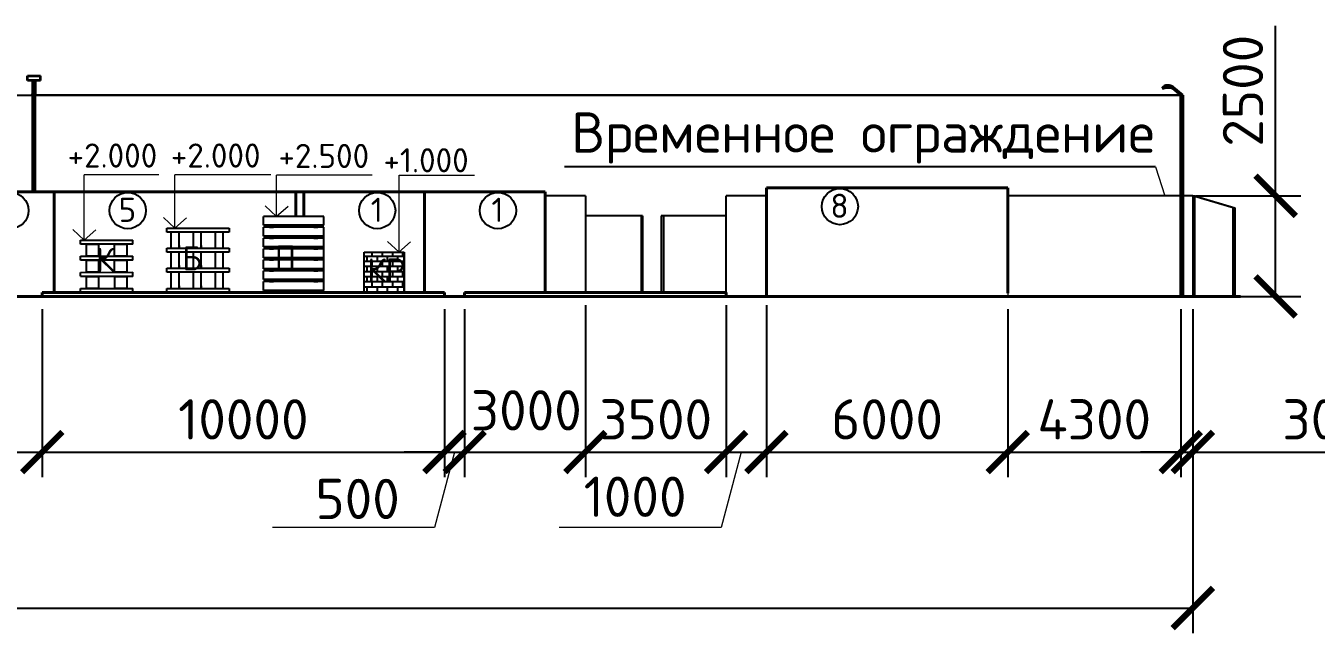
# Model space of a CAD drawing. Header units: millimetres. Extents: x -782 to 10910, y 3841 to 13237.
# Drawn here: x 8907.7 to 8971.9, y 6679.4 to 6709.6 of the extents above; entities that cross this region are included whole.
import ezdxf

# ---------------------------------------------------------------- set-up
doc = ezdxf.new("R2010")
doc.units = ezdxf.units.MM
doc.layers.add('1', color=7, linetype='Continuous')
doc.layers.add('Оbводка', color=1, linetype='Continuous', lineweight=90)
doc.styles.add('2.5', font='isocpeur.ttf', dxfattribs={"height": 2})
doc.styles.add('Isocpeur', font='isocpeur.ttf')
doc.dimstyles.new('М500 стройгенп', dxfattribs={"dimtxt": 2, "dimasz": 2, "dimexe": 1.25, "dimexo": 0.625, "dimtad": 1, "dimlfac": 500, "dimtxsty": '2.5', "dimblk": 'ARCHTICK', "dimcen": 2.5, "dimadec": 0, "dimazin": 0, "dimtfac": 1, "dimtmove": 0, "dimatfit": 3, "dimfxl": 1, "dimarcsym": 0})

# ---------------------------------------------------------------- blocks, each defined once
blk = doc.blocks.new('_ArchTick')
at = {"color": 0, "linetype": 'ByBlock', "const_width": 0.15}
blk.add_lwpolyline([(-0.5, -0.5), (0.5, 0.5)], dxfattribs=at)
blk = doc.blocks.new('*D246')
at = {"color": 0, "lineweight": -2, "transparency": 16777216}
for p, q in [((8905.323, 6695.476), (8905.323, 6687.118)), ((8908.523, 6695.476), (8908.523, 6687.118)), ((8905.323, 6688.368), (8908.523, 6688.368))]:
    blk.add_line(p, q, dxfattribs=at)
at = {"layer": 'Defpoints', "color": 0, "lineweight": 25, "transparency": 16777216}
for p in [(8905.323, 6696.101), (8908.523, 6696.101), (8908.523, 6688.368)]:
    blk.add_point(p, dxfattribs=at)
at = {"color": 0, "lineweight": -2, "transparency": 16777216, "xscale": 2, "yscale": 2, "zscale": 2, "rotation": 180}
blk.add_blockref('_ArchTick', (8905.323, 6688.368), dxfattribs=at)
at = {"color": 0, "lineweight": -2, "transparency": 16777216, "xscale": 2, "yscale": 2, "zscale": 2}
blk.add_blockref('_ArchTick', (8908.523, 6688.368), dxfattribs=at)
at = {"color": 0, "lineweight": 20, "transparency": 16777216, "insert": (8901.565, 6686.098), "char_height": 2, "attachment_point": 5, "style": '2.5'}
blk.add_mtext('1600', dxfattribs=at)
blk = doc.blocks.new('*D247')
at = {"color": 0, "lineweight": -2, "transparency": 16777216}
for p, q in [((8908.523, 6695.476), (8908.523, 6687.118)), ((8928.523, 6695.476), (8928.523, 6687.118)), ((8908.523, 6688.368), (8928.523, 6688.368))]:
    blk.add_line(p, q, dxfattribs=at)
at = {"layer": 'Defpoints', "color": 0, "lineweight": 25, "transparency": 16777216}
for p in [(8908.523, 6696.101), (8928.523, 6696.101), (8928.523, 6688.368)]:
    blk.add_point(p, dxfattribs=at)
at = {"color": 0, "lineweight": -2, "transparency": 16777216, "xscale": 2, "yscale": 2, "zscale": 2, "rotation": 180}
blk.add_blockref('_ArchTick', (8908.523, 6688.368), dxfattribs=at)
at = {"color": 0, "lineweight": -2, "transparency": 16777216, "xscale": 2, "yscale": 2, "zscale": 2}
blk.add_blockref('_ArchTick', (8928.523, 6688.368), dxfattribs=at)
at = {"color": 0, "lineweight": 20, "transparency": 16777216, "insert": (8918.523, 6689.993), "char_height": 2, "attachment_point": 5, "style": '2.5'}
blk.add_mtext('10000', dxfattribs=at)
blk = doc.blocks.new('*D248')
at = {"color": 0, "lineweight": -2, "transparency": 16777216}
for p, q in [((8928.523, 6695.476), (8928.523, 6687.118)), ((8929.523, 6695.476), (8929.523, 6687.118)), ((8928.523, 6688.368), (8926.523, 6688.368)), ((8928.523, 6688.368), (8929.523, 6688.368)), ((8929.523, 6688.368), (8931.523, 6688.368))]:
    blk.add_line(p, q, dxfattribs=at)
at = {"layer": 'Defpoints', "color": 0, "lineweight": 25, "transparency": 16777216}
for p in [(8928.523, 6696.101), (8929.523, 6696.101), (8929.523, 6688.368)]:
    blk.add_point(p, dxfattribs=at)
at = {"color": 0, "lineweight": -2, "transparency": 16777216, "xscale": 2, "yscale": 2, "zscale": 2}
blk.add_blockref('_ArchTick', (8928.523, 6688.368), dxfattribs=at)
at = {"color": 0, "lineweight": -2, "transparency": 16777216, "xscale": 2, "yscale": 2, "zscale": 2, "rotation": 180}
blk.add_blockref('_ArchTick', (8929.523, 6688.368), dxfattribs=at)
at = {"color": 0, "lineweight": 20, "transparency": 16777216, "insert": (8924.201, 6686.039), "char_height": 2, "attachment_point": 5, "style": '2.5'}
blk.add_mtext('500', dxfattribs=at)
blk = doc.blocks.new('*D249')
at = {"color": 0, "lineweight": -2, "transparency": 16777216}
for p, q in [((8929.523, 6695.476), (8929.523, 6687.118)), ((8935.523, 6695.676), (8935.523, 6687.118)), ((8929.523, 6688.368), (8935.523, 6688.368))]:
    blk.add_line(p, q, dxfattribs=at)
at = {"layer": 'Defpoints', "color": 0, "lineweight": 25, "transparency": 16777216}
for p in [(8929.523, 6696.101), (8935.523, 6696.301), (8935.523, 6688.368)]:
    blk.add_point(p, dxfattribs=at)
at = {"color": 0, "lineweight": -2, "transparency": 16777216, "xscale": 2, "yscale": 2, "zscale": 2, "rotation": 180}
blk.add_blockref('_ArchTick', (8929.523, 6688.368), dxfattribs=at)
at = {"color": 0, "lineweight": -2, "transparency": 16777216, "xscale": 2, "yscale": 2, "zscale": 2}
blk.add_blockref('_ArchTick', (8935.523, 6688.368), dxfattribs=at)
at = {"color": 0, "lineweight": 20, "transparency": 16777216, "insert": (8932.586, 6690.442), "char_height": 2, "attachment_point": 5, "style": '2.5'}
blk.add_mtext('3000', dxfattribs=at)
blk = doc.blocks.new('*D250')
at = {"color": 0, "lineweight": -2, "transparency": 16777216}
for p, q in [((8935.523, 6695.676), (8935.523, 6687.118)), ((8942.523, 6695.676), (8942.523, 6687.118)), ((8935.523, 6688.368), (8942.523, 6688.368))]:
    blk.add_line(p, q, dxfattribs=at)
at = {"layer": 'Defpoints', "color": 0, "lineweight": 25, "transparency": 16777216}
for p in [(8935.523, 6696.301), (8942.523, 6696.301), (8942.523, 6688.368)]:
    blk.add_point(p, dxfattribs=at)
at = {"color": 0, "lineweight": -2, "transparency": 16777216, "xscale": 2, "yscale": 2, "zscale": 2, "rotation": 180}
blk.add_blockref('_ArchTick', (8935.523, 6688.368), dxfattribs=at)
at = {"color": 0, "lineweight": -2, "transparency": 16777216, "xscale": 2, "yscale": 2, "zscale": 2}
blk.add_blockref('_ArchTick', (8942.523, 6688.368), dxfattribs=at)
at = {"color": 0, "lineweight": 20, "transparency": 16777216, "insert": (8939.023, 6689.993), "char_height": 2, "attachment_point": 5, "style": '2.5'}
blk.add_mtext('3500', dxfattribs=at)
blk = doc.blocks.new('*D251')
at = {"color": 0, "lineweight": -2, "transparency": 16777216}
for p, q in [((8942.523, 6695.676), (8942.523, 6687.118)), ((8944.523, 6695.676), (8944.523, 6687.118)), ((8942.523, 6688.368), (8944.523, 6688.368))]:
    blk.add_line(p, q, dxfattribs=at)
at = {"layer": 'Defpoints', "color": 0, "lineweight": 25, "transparency": 16777216}
for p in [(8942.523, 6696.301), (8944.523, 6696.301), (8944.523, 6688.368)]:
    blk.add_point(p, dxfattribs=at)
at = {"color": 0, "lineweight": -2, "transparency": 16777216, "xscale": 2, "yscale": 2, "zscale": 2, "rotation": 180}
blk.add_blockref('_ArchTick', (8942.523, 6688.368), dxfattribs=at)
at = {"color": 0, "lineweight": -2, "transparency": 16777216, "xscale": 2, "yscale": 2, "zscale": 2}
blk.add_blockref('_ArchTick', (8944.523, 6688.368), dxfattribs=at)
at = {"color": 0, "lineweight": 20, "transparency": 16777216, "insert": (8937.997, 6686.147), "char_height": 2, "attachment_point": 5, "style": '2.5'}
blk.add_mtext('1000', dxfattribs=at)
blk = doc.blocks.new('*D252')
at = {"color": 0, "lineweight": -2, "transparency": 16777216}
for p, q in [((8944.523, 6695.476), (8944.523, 6687.118)), ((8956.523, 6695.476), (8956.523, 6687.118)), ((8944.523, 6688.368), (8956.523, 6688.368))]:
    blk.add_line(p, q, dxfattribs=at)
at = {"layer": 'Defpoints', "color": 0, "lineweight": 25, "transparency": 16777216}
for p in [(8944.523, 6696.101), (8956.523, 6696.101), (8956.523, 6688.368)]:
    blk.add_point(p, dxfattribs=at)
at = {"color": 0, "lineweight": -2, "transparency": 16777216, "xscale": 2, "yscale": 2, "zscale": 2, "rotation": 180}
blk.add_blockref('_ArchTick', (8944.523, 6688.368), dxfattribs=at)
at = {"color": 0, "lineweight": -2, "transparency": 16777216, "xscale": 2, "yscale": 2, "zscale": 2}
blk.add_blockref('_ArchTick', (8956.523, 6688.368), dxfattribs=at)
at = {"color": 0, "lineweight": 20, "transparency": 16777216, "insert": (8950.523, 6689.993), "char_height": 2, "attachment_point": 5, "style": '2.5'}
blk.add_mtext('6000', dxfattribs=at)
blk = doc.blocks.new('*D253')
at = {"color": 0, "lineweight": -2, "transparency": 16777216}
for p, q in [((8956.523, 6695.476), (8956.523, 6687.118)), ((8965.123, 6695.476), (8965.123, 6687.118)), ((8956.523, 6688.368), (8965.123, 6688.368))]:
    blk.add_line(p, q, dxfattribs=at)
at = {"layer": 'Defpoints', "color": 0, "lineweight": 25, "transparency": 16777216}
for p in [(8956.523, 6696.101), (8965.123, 6696.101), (8965.123, 6688.368)]:
    blk.add_point(p, dxfattribs=at)
at = {"color": 0, "lineweight": -2, "transparency": 16777216, "xscale": 2, "yscale": 2, "zscale": 2, "rotation": 180}
blk.add_blockref('_ArchTick', (8956.523, 6688.368), dxfattribs=at)
at = {"color": 0, "lineweight": -2, "transparency": 16777216, "xscale": 2, "yscale": 2, "zscale": 2}
blk.add_blockref('_ArchTick', (8965.123, 6688.368), dxfattribs=at)
at = {"color": 0, "lineweight": 20, "transparency": 16777216, "insert": (8960.823, 6689.993), "char_height": 2, "attachment_point": 5, "style": '2.5'}
blk.add_mtext('4300', dxfattribs=at)
blk = doc.blocks.new('*D228')
at = {"color": 0, "lineweight": -2, "transparency": 16777216}
for p, q in [((8965.123, 6695.476), (8965.123, 6687.118)), ((8965.723, 6695.476), (8965.723, 6687.118)), ((8965.123, 6688.368), (8963.123, 6688.368)), ((8965.123, 6688.368), (8965.723, 6688.368)), ((8965.723, 6688.368), (8974.773, 6688.368))]:
    blk.add_line(p, q, dxfattribs=at)
at = {"layer": 'Defpoints', "color": 0, "lineweight": 25, "transparency": 16777216}
for p in [(8965.123, 6696.101), (8965.723, 6696.101), (8965.723, 6688.368)]:
    blk.add_point(p, dxfattribs=at)
at = {"color": 0, "lineweight": -2, "transparency": 16777216, "xscale": 2, "yscale": 2, "zscale": 2}
blk.add_blockref('_ArchTick', (8965.123, 6688.368), dxfattribs=at)
at = {"color": 0, "lineweight": -2, "transparency": 16777216, "xscale": 2, "yscale": 2, "zscale": 2, "rotation": 180}
blk.add_blockref('_ArchTick', (8965.723, 6688.368), dxfattribs=at)
at = {"color": 0, "lineweight": 20, "transparency": 16777216, "insert": (8972.248, 6689.993), "char_height": 2, "attachment_point": 5, "style": '2.5'}
blk.add_mtext('300', dxfattribs=at)
blk = doc.blocks.new('*D229')
at = {"color": 0, "lineweight": -2, "transparency": 16777216}
for p, q in [((8697.203, 6695.476), (8697.203, 6679.367)), ((8965.723, 6695.476), (8965.723, 6679.367)), ((8697.203, 6680.617), (8965.723, 6680.617))]:
    blk.add_line(p, q, dxfattribs=at)
at = {"layer": 'Defpoints', "color": 0, "lineweight": 25, "transparency": 16777216}
for p in [(8697.203, 6696.101), (8965.723, 6696.101), (8965.723, 6680.617)]:
    blk.add_point(p, dxfattribs=at)
at = {"color": 0, "lineweight": -2, "transparency": 16777216, "xscale": 2, "yscale": 2, "zscale": 2, "rotation": 180}
blk.add_blockref('_ArchTick', (8697.203, 6680.617), dxfattribs=at)
at = {"color": 0, "lineweight": -2, "transparency": 16777216, "xscale": 2, "yscale": 2, "zscale": 2}
blk.add_blockref('_ArchTick', (8965.723, 6680.617), dxfattribs=at)
at = {"color": 0, "lineweight": 20, "transparency": 16777216, "insert": (8830.463, 6682.242), "char_height": 2, "attachment_point": 5, "style": '2.5'}
blk.add_mtext('136000', dxfattribs=at)
blk = doc.blocks.new('*D255')
at = {"color": 0, "lineweight": -2, "transparency": 16777216}
for p, q in [((8969.839, 6701.101), (8969.839, 6709.551)), ((8965.848, 6701.101), (8971.089, 6701.101)), ((8969.839, 6696.101), (8969.839, 6701.101)), ((8965.848, 6696.101), (8971.089, 6696.101))]:
    blk.add_line(p, q, dxfattribs=at)
at = {"layer": 'Defpoints', "color": 0, "lineweight": 25, "transparency": 16777216}
for p in [(8965.223, 6701.101), (8965.223, 6696.101), (8969.839, 6696.101)]:
    blk.add_point(p, dxfattribs=at)
at = {"color": 0, "lineweight": -2, "transparency": 16777216, "xscale": 2, "yscale": 2, "zscale": 2}
for p, rotation in [((8969.839, 6701.101), 90), ((8969.839, 6696.101), 270)]:
    blk.add_blockref('_ArchTick', p, dxfattribs=dict(at, rotation=rotation))
at = {"color": 0, "lineweight": 20, "transparency": 16777216, "insert": (8968.214, 6706.326), "char_height": 2, "attachment_point": 5, "rotation": 90, "style": '2.5'}
blk.add_mtext('2500', dxfattribs=at)

msp = doc.modelspace()

# ---------------------------------------------------------------- hatches: boundary and pattern name
at = {"lineweight": 25, "ltscale": 0.5}
h = msp.add_hatch(dxfattribs=at)
h.set_pattern_fill('BRICK', color=256, scale=0.04)
h.set_pattern_definition([(0, (6485.51544, 3840.0981), (0, 0.254), []), (90, (6485.51544, 3840.0981), (-0.508, 3e-17), [0.254, -0.254]), (90, (6485.76944, 3840.0981), (-0.508, 3e-17), [-0.254, 0.254])])
h.paths.add_polyline_path([(8926.52296, 6698.300825), (8924.52296, 6698.300825), (8924.52296, 6696.300825), (8926.52296, 6696.300825)])

# ---------------------------------------------------------------- linework, layer by layer
at = {"lineweight": 35}
for p, q in [((8907.78692, 6706.830581), (8907.78692, 6707.059464)), ((8907.78692, 6707.059464), (8908.436919, 6707.058493)), ((8908.036919, 6706.831552), (8907.78692, 6706.831066)), ((8908.436919, 6706.830954), (8908.036919, 6706.831552)), ((8908.036919, 6706.831552), (8908.038338, 6706.100825)), ((8908.186919, 6706.100825), (8908.186919, 6706.831552)), ((8908.436919, 6706.82961), (8908.436919, 6707.058493)), ((8908.2311, 6706.100825), (8907.9811, 6706.100825)), ((8908.2311, 6706.100825), (8907.9811, 6706.100825))]:
    msp.add_line(p, q, dxfattribs=at)
at = {"color": 0, "linetype": 'Continuous', "lineweight": 40}
for p, q in [((8964.747777, 6706.483838), (8964.718462, 6706.448539)), ((8965.137158, 6706.100825), (8964.72216, 6706.445468)), ((8965.211449, 6706.100825), (8964.747777, 6706.483838)), ((8965.2311, 6706.100825), (8965.1061, 6706.100825))]:
    msp.add_line(p, q, dxfattribs=at)
at = {"lineweight": 25}
for p, q in [((8868.52296, 6706.100825), (8965.137158, 6706.100825)), ((8965.1061, 6706.100825), (8908.1061, 6706.100825)), ((8963.872647, 6702.542554), (8934.493221, 6702.542554)), ((8935.52296, 6701.100825), (8933.52296, 6701.100825)), ((8935.52296, 6701.100825), (8935.52296, 6696.300825)), ((8944.52296, 6701.100825), (8942.52296, 6701.100825)), ((8943.531713, 6701.100825), (8942.52296, 6701.100825)), ((8942.52296, 6696.300825), (8942.52296, 6701.100825)), ((8965.72296, 6701.100825), (8956.52296, 6701.100825)), ((8965.72296, 6701.100825), (8965.72296, 6696.100825)), ((8965.82296, 6696.100825), (8965.82296, 6701.100825)), ((8967.72296, 6696.100825), (8967.72296, 6700.530825)), ((8967.82296, 6696.100825), (8967.82296, 6700.500825)), ((8922.52296, 6700.080825), (8919.52296, 6700.080825)), ((8919.52296, 6699.640825), (8919.52296, 6700.080825)), ((8922.52296, 6699.640825), (8922.52296, 6700.080825)), ((8938.364106, 6700.100825), (8935.52296, 6700.100825)), ((8938.290463, 6700.100825), (8938.290463, 6696.300825)), ((8938.364106, 6700.100825), (8938.364106, 6696.300825)), ((8942.52296, 6700.100825), (8939.292183, 6700.100825)), ((8939.292183, 6700.100825), (8939.292183, 6696.300825)), ((8939.405996, 6700.100825), (8939.405996, 6696.300825)), ((8942.52296, 6696.100825), (8942.52296, 6700.100825)), ((8914.72296, 6699.500825), (8917.82296, 6699.500825)), ((8914.72296, 6699.300825), (8914.72296, 6699.500825)), ((8914.92296, 6699.300825), (8914.72296, 6699.300825)), ((8915.32296, 6699.300825), (8914.92296, 6699.300825)), ((8914.92296, 6699.300825), (8914.92296, 6698.500825)), ((8917.82296, 6699.300825), (8914.92296, 6699.300825)), ((8915.32296, 6698.500825), (8915.32296, 6699.300825)), ((8916.02296, 6699.500825), (8916.42296, 6699.500825)), ((8916.42296, 6699.300825), (8916.02296, 6699.300825)), ((8916.02296, 6699.300825), (8916.02296, 6698.500825)), ((8916.42296, 6698.500825), (8916.42296, 6699.300825)), ((8917.52296, 6699.300825), (8917.12296, 6699.300825)), ((8917.12296, 6699.300825), (8917.12296, 6698.500825)), ((8917.52296, 6698.500825), (8917.52296, 6699.300825)), ((8917.82296, 6699.500825), (8917.82296, 6699.300825)), ((8922.52296, 6699.640825), (8919.52296, 6699.640825)), ((8922.52296, 6699.540825), (8919.52296, 6699.540825)), ((8919.52296, 6699.100825), (8919.52296, 6699.540825)), ((8922.52296, 6699.100825), (8919.52296, 6699.100825)), ((8920.02296, 6699.640825), (8919.82296, 6699.640825)), ((8919.82296, 6699.640825), (8919.82296, 6699.540825)), ((8919.82296, 6699.540825), (8920.02296, 6699.540825)), ((8920.02296, 6699.100825), (8919.82296, 6699.100825)), ((8919.82296, 6699.100825), (8919.82296, 6699.000825)), ((8920.02296, 6699.540825), (8920.02296, 6699.640825)), ((8920.02296, 6699.000825), (8920.02296, 6699.100825)), ((8922.22296, 6699.640825), (8922.02296, 6699.640825)), ((8922.02296, 6699.640825), (8922.02296, 6699.540825)), ((8922.02296, 6699.540825), (8922.22296, 6699.540825)), ((8922.22296, 6699.100825), (8922.02296, 6699.100825)), ((8922.02296, 6699.100825), (8922.02296, 6699.000825)), ((8922.22296, 6699.540825), (8922.22296, 6699.640825)), ((8922.22296, 6699.000825), (8922.22296, 6699.100825)), ((8922.52296, 6699.100825), (8922.52296, 6699.540825)), ((8922.52296, 6696.400825), (8922.52296, 6699.410463)), ((8910.422612, 6698.897791), (8913.02296, 6698.900509)), ((8910.422612, 6698.701136), (8910.422612, 6698.897791)), ((8910.423483, 6698.700823), (8910.422805, 6698.700823)), ((8913.02296, 6698.700823), (8910.423483, 6698.700823)), ((8910.723483, 6698.100823), (8910.723483, 6698.700823)), ((8910.723483, 6698.700823), (8911.323483, 6698.700823)), ((8911.323483, 6698.700823), (8911.323483, 6698.100823)), ((8912.123483, 6698.100823), (8912.123483, 6698.700823)), ((8912.123483, 6698.700823), (8912.723483, 6698.700823)), ((8912.723483, 6698.700823), (8912.723483, 6698.100823)), ((8913.02296, 6698.700823), (8913.02296, 6698.900509)), ((8914.72296, 6698.500825), (8917.82296, 6698.500825)), ((8914.72296, 6698.300825), (8914.72296, 6698.500825)), ((8914.72296, 6698.500825), (8917.82296, 6698.500825)), ((8914.92296, 6698.500825), (8915.32296, 6698.500825)), ((8914.92296, 6698.500825), (8915.32296, 6698.500825)), ((8915.32296, 6698.634616), (8915.32296, 6698.500825)), ((8916.02296, 6698.500825), (8916.42296, 6698.500825)), ((8916.02296, 6698.500825), (8916.42296, 6698.500825)), ((8916.42296, 6698.634616), (8916.42296, 6698.500825)), ((8917.12296, 6698.500825), (8917.52296, 6698.500825)), ((8917.82296, 6698.500825), (8917.82296, 6698.300825)), ((8922.52296, 6699.000825), (8919.52296, 6699.000825)), ((8919.52296, 6698.560825), (8919.52296, 6699.000825)), ((8922.52296, 6698.560825), (8919.52296, 6698.560825)), ((8922.52296, 6698.460825), (8919.52296, 6698.460825)), ((8919.52296, 6698.020825), (8919.52296, 6698.460825)), ((8919.82296, 6699.000825), (8920.02296, 6699.000825)), ((8920.02296, 6698.560825), (8919.82296, 6698.560825)), ((8919.82296, 6698.560825), (8919.82296, 6698.460825)), ((8919.82296, 6698.460825), (8920.02296, 6698.460825)), ((8920.02296, 6698.460825), (8920.02296, 6698.560825)), ((8922.02296, 6699.000825), (8922.22296, 6699.000825)), ((8922.22296, 6698.560825), (8922.02296, 6698.560825)), ((8922.02296, 6698.560825), (8922.02296, 6698.460825)), ((8922.02296, 6698.460825), (8922.22296, 6698.460825)), ((8922.22296, 6698.460825), (8922.22296, 6698.560825)), ((8922.52296, 6698.560825), (8922.52296, 6699.000825)), ((8922.52296, 6698.020825), (8922.52296, 6698.460825)), ((8910.423395, 6698.097824), (8913.023483, 6698.100823)), ((8910.423395, 6698.097792), (8913.02296, 6698.100509)), ((8910.423395, 6698.097792), (8910.423395, 6698.097824)), ((8910.423448, 6697.901137), (8910.423448, 6698.097792)), ((8910.424319, 6697.900824), (8910.423588, 6697.900824)), ((8913.02296, 6697.900824), (8910.424319, 6697.900824)), ((8911.323483, 6698.100823), (8910.723483, 6698.100823)), ((8910.724319, 6697.300824), (8910.724319, 6697.900824)), ((8910.724319, 6697.900824), (8911.324319, 6697.900824)), ((8911.324319, 6697.900824), (8911.324319, 6697.300824)), ((8912.723483, 6698.100823), (8912.123483, 6698.100823)), ((8912.124319, 6697.300824), (8912.124319, 6697.900824)), ((8912.124319, 6697.900824), (8912.724319, 6697.900824)), ((8912.724319, 6697.900824), (8912.724319, 6697.300824)), ((8913.02296, 6697.900824), (8913.02296, 6698.100823)), ((8914.92296, 6698.300825), (8914.72296, 6698.300825)), ((8915.32296, 6698.300825), (8914.92296, 6698.300825)), ((8914.92296, 6698.300825), (8914.92296, 6697.500825)), ((8917.82296, 6698.300825), (8914.92296, 6698.300825)), ((8915.32296, 6697.500825), (8915.32296, 6698.300825)), ((8916.42296, 6698.300825), (8916.02296, 6698.300825)), ((8916.02296, 6698.300825), (8916.02296, 6697.500825)), ((8916.42296, 6697.500825), (8916.42296, 6698.300825)), ((8917.52296, 6698.300825), (8917.12296, 6698.300825)), ((8917.12296, 6698.300825), (8917.12296, 6697.500825)), ((8917.52296, 6697.500825), (8917.52296, 6698.300825)), ((8922.52296, 6698.020825), (8919.52296, 6698.020825)), ((8922.52296, 6697.920825), (8919.52296, 6697.920825)), ((8919.52296, 6697.480825), (8919.52296, 6697.920825)), ((8920.02296, 6698.020825), (8919.82296, 6698.020825)), ((8919.82296, 6698.020825), (8919.82296, 6697.920825)), ((8919.82296, 6697.920825), (8920.02296, 6697.920825)), ((8920.02296, 6697.920825), (8920.02296, 6698.020825)), ((8922.22296, 6698.020825), (8922.02296, 6698.020825)), ((8922.02296, 6698.020825), (8922.02296, 6697.920825)), ((8922.02296, 6697.920825), (8922.22296, 6697.920825)), ((8922.22296, 6697.920825), (8922.22296, 6698.020825)), ((8922.52296, 6697.480825), (8922.52296, 6697.920825)), ((8924.52296, 6696.300825), (8924.52296, 6698.300825)), ((8924.52296, 6698.300825), (8926.52296, 6698.300825)), ((8926.52296, 6698.300825), (8926.52296, 6696.300825)), ((8926.52296, 6696.300825), (8926.52296, 6698.163589)), ((8910.424179, 6697.297825), (8913.024319, 6697.300824)), ((8910.424179, 6697.297793), (8913.02296, 6697.300509)), ((8910.424179, 6697.297793), (8910.424179, 6697.297825)), ((8910.424284, 6697.101138), (8910.424284, 6697.297793)), ((8911.324319, 6697.300824), (8910.724319, 6697.300824)), ((8912.724319, 6697.300824), (8912.124319, 6697.300824)), ((8913.02296, 6697.100825), (8913.02296, 6697.300822)), ((8914.72296, 6697.500825), (8917.82296, 6697.500825)), ((8914.72296, 6697.300825), (8914.72296, 6697.500825)), ((8914.72296, 6697.500825), (8917.82296, 6697.500825)), ((8914.92296, 6697.300825), (8914.72296, 6697.300825)), ((8914.92296, 6697.500825), (8915.32296, 6697.500825)), ((8914.92296, 6697.500825), (8915.32296, 6697.500825)), ((8915.32296, 6697.300825), (8914.92296, 6697.300825)), ((8914.92296, 6697.300825), (8914.92296, 6696.500825)), ((8917.82296, 6697.300825), (8914.92296, 6697.300825)), ((8915.32296, 6697.634616), (8915.32296, 6697.500825)), ((8915.32296, 6696.500825), (8915.32296, 6697.300825)), ((8916.02296, 6697.500825), (8916.42296, 6697.500825)), ((8916.02296, 6697.500825), (8916.42296, 6697.500825)), ((8916.42296, 6697.300825), (8916.02296, 6697.300825)), ((8916.02296, 6697.300825), (8916.02296, 6696.500825)), ((8916.42296, 6697.634616), (8916.42296, 6697.500825)), ((8916.42296, 6696.500825), (8916.42296, 6697.300825)), ((8917.12296, 6697.500825), (8917.52296, 6697.500825)), ((8917.52296, 6697.300825), (8917.12296, 6697.300825)), ((8917.12296, 6697.300825), (8917.12296, 6696.500825)), ((8917.52296, 6696.500825), (8917.52296, 6697.300825)), ((8917.82296, 6697.500825), (8917.82296, 6697.300825)), ((8922.52296, 6697.480825), (8919.52296, 6697.480825)), ((8922.52296, 6697.380825), (8919.52296, 6697.380825)), ((8919.52296, 6696.940825), (8919.52296, 6697.380825)), ((8920.02296, 6697.480825), (8919.82296, 6697.480825)), ((8919.82296, 6697.480825), (8919.82296, 6697.380825)), ((8919.82296, 6697.380825), (8920.02296, 6697.380825)), ((8920.02296, 6697.380825), (8920.02296, 6697.480825)), ((8922.22296, 6697.480825), (8922.02296, 6697.480825)), ((8922.02296, 6697.480825), (8922.02296, 6697.380825)), ((8922.02296, 6697.380825), (8922.22296, 6697.380825)), ((8922.22296, 6697.380825), (8922.22296, 6697.480825)), ((8922.52296, 6696.940825), (8922.52296, 6697.380825)), ((8910.425155, 6697.100825), (8910.424372, 6697.100825)), ((8913.02296, 6697.100825), (8910.425155, 6697.100825)), ((8910.725155, 6696.500825), (8910.725155, 6697.100825)), ((8910.725155, 6697.100825), (8911.325155, 6697.100825)), ((8911.325155, 6697.100825), (8911.325155, 6696.500825)), ((8912.125155, 6696.500825), (8912.125155, 6697.100825)), ((8912.125155, 6697.100825), (8912.725155, 6697.100825)), ((8912.725155, 6697.100825), (8912.725155, 6696.500825)), ((8915.32296, 6696.634616), (8915.32296, 6696.500825)), ((8916.42296, 6696.634616), (8916.42296, 6696.500825)), ((8922.52296, 6696.940825), (8919.52296, 6696.940825)), ((8922.52296, 6696.840825), (8919.52296, 6696.840825)), ((8919.52296, 6696.400825), (8919.52296, 6696.840825)), ((8920.02296, 6696.940825), (8919.82296, 6696.940825)), ((8919.82296, 6696.940825), (8919.82296, 6696.840825)), ((8919.82296, 6696.840825), (8920.02296, 6696.840825)), ((8920.02296, 6696.840825), (8920.02296, 6696.940825)), ((8922.22296, 6696.940825), (8922.02296, 6696.940825)), ((8922.02296, 6696.940825), (8922.02296, 6696.840825)), ((8922.02296, 6696.840825), (8922.22296, 6696.840825)), ((8922.22296, 6696.840825), (8922.22296, 6696.940825)), ((8922.52296, 6696.400825), (8922.52296, 6696.840825)), ((8910.424962, 6696.497826), (8913.025155, 6696.500825)), ((8910.425155, 6696.300825), (8910.424962, 6696.497826)), ((8913.02296, 6696.300825), (8910.425155, 6696.300825)), ((8911.325155, 6696.500825), (8910.725155, 6696.500825)), ((8912.725155, 6696.500825), (8912.125155, 6696.500825)), ((8913.02296, 6696.300825), (8913.02296, 6696.500822)), ((8914.72296, 6696.500825), (8917.82296, 6696.500825)), ((8914.72296, 6696.300825), (8914.72296, 6696.500825)), ((8914.92296, 6696.300825), (8914.72296, 6696.300825)), ((8914.92296, 6696.500825), (8915.32296, 6696.500825)), ((8917.82296, 6696.300825), (8914.92296, 6696.300825)), ((8916.02296, 6696.500825), (8916.42296, 6696.500825)), ((8917.12296, 6696.500825), (8917.52296, 6696.500825)), ((8917.82296, 6696.500825), (8917.82296, 6696.300825)), ((8922.52296, 6696.400825), (8919.52296, 6696.400825)), ((8920.02296, 6696.400825), (8919.82296, 6696.400825)), ((8919.82296, 6696.400825), (8919.82296, 6696.300825)), ((8919.82296, 6696.300825), (8920.02296, 6696.300825)), ((8920.02296, 6696.300825), (8920.02296, 6696.400825)), ((8922.22296, 6696.400825), (8922.02296, 6696.400825)), ((8922.02296, 6696.400825), (8922.02296, 6696.300825)), ((8922.02296, 6696.300825), (8922.22296, 6696.300825)), ((8922.22296, 6696.300825), (8922.22296, 6696.400825)), ((8926.52296, 6696.300825), (8924.52296, 6696.300825))]:
    msp.add_line(p, q, dxfattribs=at)
at = {"color": 0, "linetype": 'Continuous', "lineweight": 35}
msp.add_line((8908.2311, 6706.100825), (8907.9811, 6706.100825), dxfattribs=at)
at = {"lineweight": 40}
for p, q in [((8908.06046, 6706.100825), (8908.06046, 6701.300825)), ((8908.16046, 6701.300825), (8908.16046, 6706.100825)), ((8965.2311, 6706.100825), (8965.1061, 6706.100825)), ((8965.2311, 6706.100825), (8965.1061, 6706.100825)), ((8965.12296, 6706.100825), (8965.12296, 6696.100825)), ((8965.22296, 6696.100825), (8965.22296, 6706.100825)), ((8909.12296, 6701.300825), (8905.32296, 6701.300825)), ((8921.12296, 6701.300825), (8909.12296, 6701.300825)), ((8909.12296, 6701.300825), (8909.12296, 6696.300825)), ((8921.52296, 6701.300825), (8915.52296, 6701.300825)), ((8921.12296, 6700.080825), (8921.12296, 6701.300825)), ((8927.52296, 6701.300825), (8921.52296, 6701.300825)), ((8921.52296, 6701.300825), (8921.52296, 6700.080825)), ((8921.52296, 6700.080825), (8921.52296, 6701.300825)), ((8933.52296, 6701.300825), (8927.52296, 6701.300825)), ((8927.52296, 6701.300825), (8927.52296, 6696.300825)), ((8927.52296, 6696.300825), (8927.52296, 6701.300825)), ((8933.52296, 6696.300825), (8933.52296, 6701.300825)), ((8944.52296, 6696.100825), (8944.52296, 6701.500825)), ((8944.52296, 6701.500825), (8956.52296, 6701.500825)), ((8956.52296, 6701.500825), (8956.52296, 6696.271945)), ((8694.881189, 6696.100825), (8968.098183, 6696.100825)), ((8928.52296, 6696.300825), (8908.52296, 6696.300825)), ((8908.52296, 6696.300825), (8908.52296, 6696.100825)), ((8928.52296, 6696.300825), (8928.52296, 6696.100825)), ((8942.52296, 6696.300825), (8929.52296, 6696.300825)), ((8929.52296, 6696.300825), (8929.52296, 6696.100825)), ((8942.52296, 6696.300825), (8935.52296, 6696.300825)), ((8942.52296, 6696.100825), (8942.52296, 6696.300825))]:
    msp.add_line(p, q, dxfattribs=at)
at = {"lineweight": 20}
for p, q in [((8965.1936, 6706.100825), (8965.1436, 6706.100825)), ((8963.872647, 6702.542554), (8964.335848, 6701.100825)), ((8910.614083, 6698.897991), (8910.614083, 6702.151537)), ((8910.614083, 6698.897991), (8910.614083, 6702.151537)), ((8914.323043, 6702.151537), (8910.614083, 6702.151537)), ((8915.12296, 6699.500825), (8915.12296, 6702.151537)), ((8915.12296, 6699.500825), (8915.12296, 6702.151537)), ((8919.880087, 6702.151537), (8915.12296, 6702.151537)), ((8920.171853, 6700.080825), (8920.171853, 6702.131407)), ((8920.171853, 6700.080825), (8920.171853, 6702.131407)), ((8924.92898, 6702.131407), (8920.171853, 6702.131407)), ((8926.260005, 6698.300825), (8926.260005, 6702.131407)), ((8926.260005, 6702.131407), (8930.01834, 6702.131407)), ((8965.82296, 6701.100825), (8965.72296, 6701.100825)), ((8967.82296, 6700.500825), (8965.82296, 6701.100825)), ((8965.82296, 6701.100825), (8965.82296, 6701.050825)), ((8967.72296, 6700.480825), (8965.82296, 6701.050825)), ((8920.171853, 6700.080825), (8919.60247, 6700.605811)), ((8920.1585, 6700.081001), (8920.741513, 6700.590808)), ((8915.12296, 6699.500825), (8914.553577, 6700.025811)), ((8915.109608, 6699.501001), (8915.69262, 6700.010808)), ((8910.614083, 6698.897991), (8910.0447, 6699.422977)), ((8910.60073, 6698.898167), (8911.183743, 6699.407975)), ((8926.260005, 6698.300825), (8925.690621, 6698.825811)), ((8926.246652, 6698.301001), (8926.829665, 6698.810808)), ((8940.52296, 6696.300825), (8938.52296, 6696.300825)), ((8942.52296, 6696.300825), (8940.52296, 6696.300825)), ((8942.52296, 6696.100825), (8944.52296, 6696.100825)), ((8944.52296, 6696.100825), (8944.52296, 6696.271945)), ((8956.52296, 6696.271945), (8956.52296, 6696.100825)), ((8965.82296, 6696.100825), (8967.82296, 6696.100825)), ((8967.82296, 6696.100825), (8967.72296, 6696.100825)), ((8929.021305, 6688.368048), (8928.016495, 6684.618048)), ((8943.27296, 6688.368048), (8942.268151, 6684.618048)), ((8928.016495, 6684.618048), (8919.975772, 6684.618048)), ((8942.268151, 6684.618048), (8934.227428, 6684.618048))]:
    msp.add_line(p, q, dxfattribs=at)
at = {"color": 0, "linetype": 'Continuous', "lineweight": 40}
for centre, radius, start, end in [((8964.496199, 6706.251608), 0.342361, 42.72998394, 147.56374367), ((8964.480343, 6705.769897), 0.719204, 70.66522234, 112.31594504)]:
    msp.add_arc(centre, radius, start, end, dxfattribs=at)
at = {"layer": 'Оbводка', "color": 0, "lineweight": -2}
for centre in [(8906.945525, 6700.369996), (8912.775433, 6700.369996), (8925.175433, 6700.369996), (8931.175433, 6700.369996), (8948.175433, 6700.569996)]:
    msp.add_circle(centre, 0.902538, dxfattribs=at)

# ---------------------------------------------------------------- texts
at = {"lineweight": 25, "insert": (8934.820238, 6705.248511), "char_height": 2, "attachment_point": 1, "style": 'Isocpeur'}
msp.add_mtext_dynamic_manual_height_columns('Временное ограждение', width=33.70747748, gutter_width=12.5, heights=[0], dxfattribs=at)
at = {"lineweight": 40, "char_height": 1.199998, "width": 15.99997333, "attachment_point": 5, "style": 'Isocpeur'}
for s, insert in [('+2.000', (8912.013311, 6703.104624)), ('+2.000', (8917.147025, 6703.104624)), ('+2.500', (8922.520871, 6703.084494)), ('+1.000', (8927.604792, 6702.870093)), ('5', (8912.756815, 6700.406323)), ('1', (8925.156815, 6700.406323)), ('1', (8931.156815, 6700.406323)), ('8', (8948.156815, 6700.606323))]:
    msp.add_mtext(s, dxfattribs=dict(at, insert=insert))
at = {"layer": '1', "lineweight": 25, "char_height": 1.199998, "width": 335.51997649, "attachment_point": 1, "style": 'Isocpeur'}
for s, insert in [('К', (8911.189374, 6698.523418)), ('Б', (8915.481337, 6698.596237)), ('П', (8920.081337, 6698.636237)), ('КР', (8924.681337, 6697.996237))]:
    msp.add_mtext(s, dxfattribs=dict(at, insert=insert))

# ---------------------------------------------------------------- dimensions: what is measured, and where the dimension line sits
at = {"lineweight": 20}
dim = msp.add_linear_dim(base=(8969.838617, 6696.100825), p1=(8965.22296, 6701.100825), p2=(8965.22296, 6696.100825), angle=90, dimstyle='М500 стройгенп', dxfattribs=at)
dim.commit()
dim.dimension.update_dxf_attribs({"geometry": '*D255', "text_midpoint": (8969.838617, 6706.325825), "dimtype": 160})
dim = msp.add_linear_dim(base=(8965.72296, 6680.616506), p1=(8697.20296, 6696.100825), p2=(8965.72296, 6696.100825), text='136000', dimstyle='М500 стройгенп', dxfattribs=at)
dim.commit()
dim.dimension.update_dxf_attribs({"geometry": '*D229', "text_midpoint": (8830.46296, 6680.616506), "dimtype": 160})
for base, p1, p2, picture, middle in [((8908.52296, 6688.368048), (8905.32296, 6696.100825), (8908.52296, 6696.100825), '*D246', (8901.565356, 6686.098444)), ((8929.52296, 6688.368048), (8928.52296, 6696.100825), (8929.52296, 6696.100825), '*D248', (8924.201145, 6686.039408)), ((8935.52296, 6688.368048), (8929.52296, 6696.100825), (8935.52296, 6696.300825), '*D249', (8932.585639, 6690.441983)), ((8944.52296, 6688.368048), (8942.52296, 6696.300825), (8944.52296, 6696.300825), '*D251', (8937.99719, 6686.147277))]:
    dim = msp.add_linear_dim(base=base, p1=p1, p2=p2, dimstyle='М500 стройгенп', override={"dimtmove": 2}, dxfattribs=at)
    dim.commit()
    dim.dimension.update_dxf_attribs({"geometry": picture, "text_midpoint": middle, "dimtype": 160})
for base, p1, p2, picture, middle in [((8928.52296, 6688.368048), (8908.52296, 6696.100825), (8928.52296, 6696.100825), '*D247', (8918.52296, 6689.993048)), ((8942.52296, 6688.368048), (8935.52296, 6696.300825), (8942.52296, 6696.300825), '*D250', (8939.02296, 6689.993048)), ((8956.52296, 6688.368048), (8944.52296, 6696.100825), (8956.52296, 6696.100825), '*D252', (8950.52296, 6689.993048)), ((8965.12296, 6688.368048), (8956.52296, 6696.100825), (8965.12296, 6696.100825), '*D253', (8960.82296, 6689.993048)), ((8965.72296, 6688.368048), (8965.12296, 6696.100825), (8965.72296, 6696.100825), '*D228', (8972.24796, 6689.993048))]:
    dim = msp.add_linear_dim(base=base, p1=p1, p2=p2, dimstyle='М500 стройгенп', dxfattribs=at)
    dim.commit()
    dim.dimension.update_dxf_attribs({"geometry": picture, "text_midpoint": middle})

doc.saveas('drawing.dxf')
